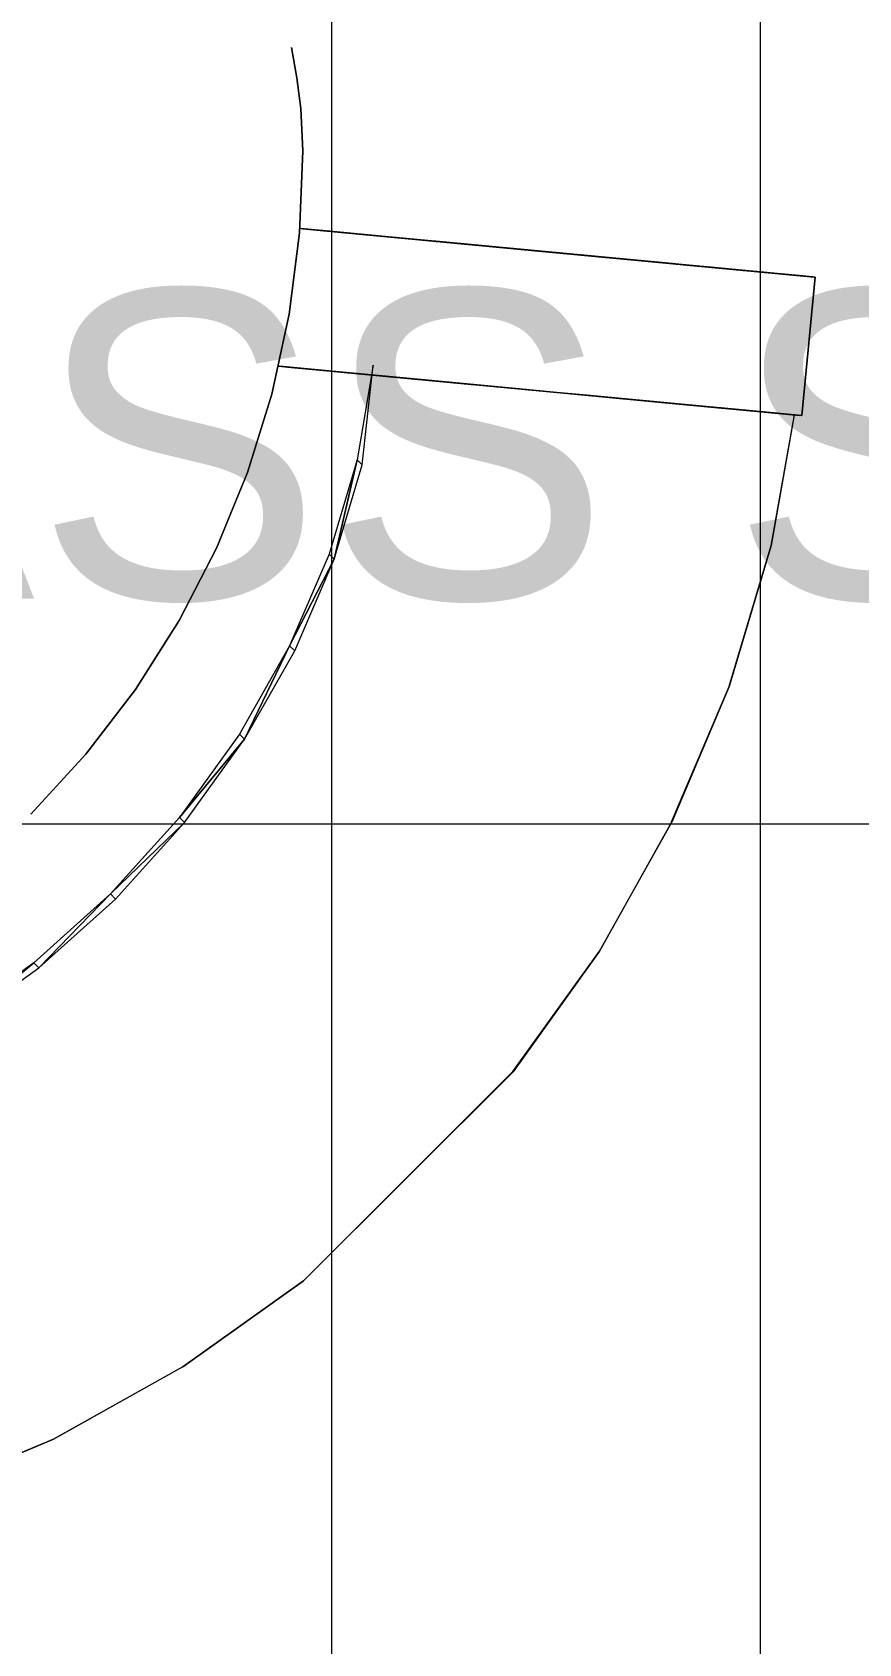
# Model space of a CAD drawing. Extents: x -566 to 72611, y -487 to 32334.
# Drawn here: x 199.64 to 206.33, y 236 to 249.05 of the extents above; entities that cross this region are included whole.
import ezdxf

# ---------------------------------------------------------------- set-up
doc = ezdxf.new("R2010")
doc.units = 0
doc.header["$LTSCALE"] = 0.5
doc.header["$MEASUREMENT"] = 0
doc.layers.add('Annotations', color=40, linetype='CONTINUOUS', lineweight=5)
doc.layers.add('ceilling', color=141, linetype='CONTINUOUS', lineweight=18)
doc.layers.add('floor', color=7, linetype='CONTINUOUS', lineweight=5, true_color=0xcfcfcf)
doc.layers.add('layout', color=7, linetype='CONTINUOUS', lineweight=5, true_color=0xcfcfcf)
doc.styles.get("Standard").update_dxf_attribs({"font": 'arial.ttf'})

msp = doc.modelspace()

# ---------------------------------------------------------------- hatches: boundary and pattern name
at = {"layer": 'floor'}
h = msp.add_hatch(dxfattribs=at)
h.set_pattern_fill('ANSI37', color=256, scale=100, angle=45)
h.set_pattern_definition([(90, (243.028, 267.632), (-12.5, 9e-16), []), (180, (243.028, 267.632), (-9e-16, -12.5), [])])
h.paths.add_polyline_path([(253.46925, 349.5), (154.11744, 349.5), (154.11744, 348.5), (101.14781, 348.5), (101.14781, 349.5), (0, 349.5), (0, 344.5), (36, 344.5, -0.33835703), (0, 308.66941), (0, 308.5), (0, 173.75), (253.46925, 173.75)])
h.paths.add_polyline_path([(36, 344.5), (0, 344.5), (0, 308.66941, 0.33835703)], flags=17)
h.paths.add_polyline_path([(253.46925, 173.75), (0, 173.75), (0, 173.74997), (0, 169.75), (253.46925, 169.75)])
h.paths.add_polyline_path([(253.46925, 169.75), (0, 169.75), (0, 149.21137), (36, 149.21137, -0.33835703), (0, 113.38078), (0, 113.21137), (0, 29.94998), (0, -5), (253.46925, -5)])
h.paths.add_polyline_path([(36, 149.21137), (0, 149.21137), (0, 113.38078, 0.33835703)], flags=17)
h.paths.add_polyline_path([(575.25, 169.75), (510, 169.75), (474.75, 169.75), (327.5, 169.75), (285.46925, 169.75), (285.46925, 165.75), (253.46925, 165.75), (253.46925, -5), (263.99725, -5), (263.99725, 95.99051), (287, 95.99051), (287, 97.5), (292, 97.5), (292, -5), (341.25, -5), (341.25, 13.02988), (341.25012, 15.02988), (346.24839, 15.02988, 0.36108524), (374.08728, 41.24999), (346.25012, 41.24999), (346.25012, 42.99999), (341.25, 42.99999), (341.25, 44.99999), (341.25, 97.5), (357.75, 97.5), (405.75, 97.5), (575.25, 97.5)])

# ---------------------------------------------------------------- linework, layer by layer
at = {"layer": 'ceilling'}
msp.add_line((202.06343, 349.5), (202.06343, 173.75), dxfattribs=at)
at = {"layer": 'layout'}
for points in [[(184.02196, 237.48038, -69.73263), (204.82751, 258.28848, -69.72025), (184.02077, 237.48174, -69.72025)], [(204.82751, 258.28848, -69.72025), (184.02196, 237.48038, -69.73263), (204.82878, 258.28721, -69.73263)], [(201.78428, 248.68303, -79.38364), (201.73959, 248.93043, -80.51045), (201.73959, 248.93043, -79.38364)], [(201.73959, 248.93043, -80.51045), (201.78428, 248.68303, -79.38364), (201.78428, 248.68303, -80.51045)], [(201.81738, 248.43405, -79.38364), (201.78428, 248.68303, -80.51045), (201.78428, 248.68303, -79.38364)], [(201.78428, 248.68303, -80.51045), (201.81738, 248.43405, -79.38364), (201.81738, 248.43405, -80.51045)], [(201.83322, 248.0934, -79.38364), (201.81738, 248.43405, -80.51045), (201.81738, 248.43405, -79.38364)], [(201.81738, 248.43405, -80.51045), (201.83322, 248.0934, -79.38364), (201.83322, 248.0934, -80.51045)], [(201.83322, 248.0934, -79.38364), (201.80657, 247.428, -80.51045), (201.83322, 248.0934, -80.51045)], [(201.80657, 247.428, -80.51045), (201.83322, 248.0934, -79.38364), (201.80657, 247.428, -79.38364)], [(201.80657, 247.428, -79.38364), (201.72239, 246.76861, -80.51045), (201.80657, 247.428, -80.51045)], [(201.72239, 246.76861, -80.51045), (201.80657, 247.428, -79.38364), (201.72239, 246.76861, -79.38364)], [(202.98177, 247.35248, -86.98946), (201.88562, 247.45612, -87.11918), (201.81479, 247.46281, -86.55701)], [(202.98177, 247.35248, -86.98946), (201.81479, 247.46281, -86.55701), (202.91257, 247.35906, -86.44029)], [(202.92155, 247.3582, -79.88265), (201.82854, 247.46154, -79.72841), (203.60038, 247.29402, -76.26654)], [(203.60038, 247.29402, -76.26654), (201.82854, 247.46154, -79.72841), (202.51601, 247.3965, -76.06652)], [(203.05827, 247.34525, -87.53776), (201.96388, 247.44876, -87.68047), (201.88562, 247.45612, -87.11918)], [(203.05827, 247.34525, -87.53776), (201.88562, 247.45612, -87.11918), (202.98177, 247.35248, -86.98946)], [(203.14204, 247.33735, -88.08511), (202.04966, 247.44063, -88.24079), (201.96388, 247.44876, -87.68047)], [(203.14204, 247.33735, -88.08511), (201.96388, 247.44876, -87.68047), (203.05827, 247.34525, -87.53776)], [(203.23306, 247.32876, -88.63143), (202.14288, 247.43182, -88.80004), (202.04966, 247.44063, -88.24079)], [(203.23306, 247.32876, -88.63143), (202.04966, 247.44063, -88.24079), (203.14204, 247.33735, -88.08511)], [(203.33144, 247.31942, -89.17662), (202.24351, 247.42231, -89.35815), (202.14288, 247.43182, -88.80004)], [(203.33144, 247.31942, -89.17662), (202.14288, 247.43182, -88.80004), (203.23306, 247.32876, -88.63143)], [(203.43697, 247.30945, -89.7206), (202.35155, 247.4121, -89.91502), (202.24351, 247.42231, -89.35815)], [(203.43697, 247.30945, -89.7206), (202.24351, 247.42231, -89.35815), (203.33144, 247.31942, -89.17662)], [(203.5501, 247.29881, -90.26526), (202.46666, 247.40118, -90.46875), (202.35155, 247.4121, -89.91502)], [(203.5501, 247.29881, -90.26526), (202.35155, 247.4121, -89.91502), (203.43697, 247.30945, -89.7206)], [(203.6624, 247.28819, -90.79114), (202.57928, 247.39054, -90.99615), (202.46666, 247.40118, -90.46875)], [(203.6624, 247.28819, -90.79114), (202.46666, 247.40118, -90.46875), (203.5501, 247.29881, -90.26526)], [(203.60038, 247.29402, -76.26654), (202.51601, 247.3965, -76.06652), (204.30277, 247.22766, -73.16138)], [(204.30277, 247.22766, -73.16138), (202.51601, 247.3965, -76.06652), (203.22247, 247.32973, -72.9435)], [(203.7739, 247.27764, -91.31921), (202.6903, 247.38003, -91.52199), (202.57928, 247.39054, -90.99615)], [(203.7739, 247.27764, -91.31921), (202.57928, 247.39054, -90.99615), (203.6624, 247.28819, -90.79114)], [(203.88415, 247.26722, -91.8475), (202.80008, 247.36965, -92.04804), (202.6903, 247.38003, -91.52199)], [(203.88415, 247.26722, -91.8475), (202.6903, 247.38003, -91.52199), (203.7739, 247.27764, -91.31921)], [(203.99325, 247.25686, -92.37602), (202.90862, 247.35943, -92.57433), (202.80008, 247.36965, -92.04804)], [(203.99325, 247.25686, -92.37602), (202.80008, 247.36965, -92.04804), (203.88415, 247.26722, -91.8475)], [(204.101, 247.2467, -92.90478), (203.016, 247.34924, -93.10083), (202.90862, 247.35943, -92.57433)], [(204.101, 247.2467, -92.90478), (202.90862, 247.35943, -92.57433), (203.99325, 247.25686, -92.37602)], [(204.20762, 247.23662, -93.43375), (203.12215, 247.33921, -93.62756), (203.016, 247.34924, -93.10083)], [(204.20762, 247.23662, -93.43375), (203.016, 247.34924, -93.10083), (204.101, 247.2467, -92.90478)], [(204.31297, 247.22665, -93.96294), (203.22704, 247.3293, -94.1545), (203.12215, 247.33921, -93.62756)], [(204.31297, 247.22665, -93.96294), (203.12215, 247.33921, -93.62756), (204.20762, 247.23662, -93.43375)], [(204.30277, 247.22766, -73.16138), (203.22247, 247.32973, -72.9435), (204.54327, 247.2049, -72.09834)], [(204.54327, 247.2049, -72.09834), (203.22247, 247.32973, -72.9435), (203.46314, 247.30697, -71.87965)], [(204.41707, 247.21681, -94.49234), (203.33069, 247.31953, -94.68166), (203.22704, 247.3293, -94.1545)], [(204.41707, 247.21681, -94.49234), (203.22704, 247.3293, -94.1545), (204.31297, 247.22665, -93.96294)], [(204.51994, 247.20712, -95.02197), (203.43319, 247.30981, -95.20904), (203.33069, 247.31953, -94.68166)], [(204.51994, 247.20712, -95.02197), (203.33069, 247.31953, -94.68166), (204.41707, 247.21681, -94.49234)], [(204.62164, 247.19747, -95.5518), (203.53444, 247.30023, -95.73662), (203.43319, 247.30981, -95.20904)], [(204.62164, 247.19747, -95.5518), (203.43319, 247.30981, -95.20904), (204.51994, 247.20712, -95.02197)], [(204.54327, 247.2049, -72.09834), (203.46314, 247.30697, -71.87965), (204.58852, 247.2006, -71.89996)], [(204.58852, 247.2006, -71.89996), (203.46314, 247.30697, -71.87965), (204.63429, 247.19631, -71.70214)], [(204.63429, 247.19631, -71.70214), (203.46314, 247.30697, -71.87965), (203.50891, 247.30267, -71.67886)], [(204.63429, 247.19631, -71.70214), (203.50891, 247.30267, -71.67886), (204.68077, 247.19186, -71.50446)], [(204.68077, 247.19186, -71.50446), (203.50891, 247.30267, -71.67886), (203.55543, 247.29827, -71.47781)], [(204.72209, 247.18796, -96.08183), (203.63444, 247.29078, -96.26441), (203.53444, 247.30023, -95.73662)], [(204.72209, 247.18796, -96.08183), (203.53444, 247.30023, -95.73662), (204.62164, 247.19747, -95.5518)], [(204.68077, 247.19186, -71.50446), (203.55543, 247.29827, -71.47781), (204.72783, 247.18748, -71.30691)], [(204.72783, 247.18748, -71.30691), (203.55543, 247.29827, -71.47781), (203.60261, 247.29382, -71.27691)], [(204.72783, 247.18748, -71.30691), (203.60261, 247.29382, -71.27691), (204.77561, 247.18295, -71.10952)], [(204.77561, 247.18295, -71.10952), (203.60261, 247.29382, -71.27691), (203.65053, 247.28927, -71.07615)], [(203.63444, 247.29078, -96.26441), (204.82116, 247.17861, -96.6115), (203.73333, 247.28144, -96.79295)], [(204.82116, 247.17861, -96.6115), (203.63444, 247.29078, -96.26441), (204.72209, 247.18796, -96.08183)], [(204.77561, 247.18295, -71.10952), (203.65053, 247.28927, -71.07615), (204.82403, 247.17838, -70.91225)], [(204.82403, 247.17838, -70.91225), (203.65053, 247.28927, -71.07615), (203.69911, 247.28467, -70.87553)], [(204.82403, 247.17838, -70.91225), (203.69911, 247.28467, -70.87553), (204.87321, 247.17369, -70.71515)], [(204.87321, 247.17369, -70.71515), (203.69911, 247.28467, -70.87553), (203.74833, 247.28004, -70.67506)], [(204.87321, 247.17369, -70.71515), (203.74833, 247.28004, -70.67506), (204.92293, 247.16903, -70.51819)], [(204.92293, 247.16903, -70.51819), (203.74833, 247.28004, -70.67506), (203.79818, 247.27533, -70.47474)], [(204.92293, 247.16903, -70.51819), (203.79818, 247.27533, -70.47474), (204.97336, 247.16422, -70.32137)], [(204.97336, 247.16422, -70.32137), (203.79818, 247.27533, -70.47474), (203.84878, 247.27052, -70.27457)], [(204.97336, 247.16422, -70.32137), (203.84878, 247.27052, -70.27457), (205.02446, 247.15939, -70.12471)], [(205.02446, 247.15939, -70.12471), (203.84878, 247.27052, -70.27457), (203.90003, 247.26566, -70.07454)], [(205.02446, 247.15939, -70.12471), (203.90003, 247.26566, -70.07454), (205.07618, 247.15449, -69.9282)], [(205.07618, 247.15449, -69.9282), (203.90003, 247.26566, -70.07454), (203.95195, 247.26079, -69.87468)], [(205.07618, 247.15449, -69.9282), (203.95195, 247.26079, -69.87468), (205.12826, 247.14959, -69.73302)], [(205.12826, 247.14959, -69.73302), (203.95195, 247.26079, -69.87468), (204.0045, 247.25584, -69.67496)], [(205.12826, 247.14959, -69.73302), (204.0045, 247.25584, -69.67496), (205.1914, 247.14368, -69.50362)], [(205.1914, 247.14368, -69.50362), (204.0045, 247.25584, -69.67496), (204.05808, 247.25073, -69.47433)], [(205.1914, 247.14368, -69.50362), (204.05808, 247.25073, -69.47433), (205.25717, 247.13746, -69.27612)], [(205.25717, 247.13746, -69.27612), (204.05808, 247.25073, -69.47433), (204.12392, 247.24458, -69.23502)], [(205.25717, 247.13746, -69.27612), (204.12392, 247.24458, -69.23502), (205.32588, 247.1309, -69.04939)], [(205.32588, 247.1309, -69.04939), (204.12392, 247.24458, -69.23502), (204.19325, 247.23796, -68.99538)], [(205.32588, 247.1309, -69.04939), (204.19325, 247.23796, -68.99538), (205.39748, 247.12413, -68.82346)], [(205.39748, 247.12413, -68.82346), (204.19325, 247.23796, -68.99538), (204.26554, 247.23118, -68.75656)], [(205.39748, 247.12413, -68.82346), (204.26554, 247.23118, -68.75656), (205.47182, 247.11716, -68.59835)], [(205.47182, 247.11716, -68.59835), (204.26554, 247.23118, -68.75656), (204.3319, 247.22486, -68.61022)], [(205.47182, 247.11716, -68.59835), (204.3319, 247.22486, -68.61022), (204.40084, 247.21836, -68.465)], [(205.47182, 247.11716, -68.59835), (204.40084, 247.21836, -68.465), (205.5492, 247.10978, -68.37411)], [(205.5492, 247.10978, -68.37411), (204.40084, 247.21836, -68.465), (204.47246, 247.21161, -68.32092)], [(205.5492, 247.10978, -68.37411), (204.47246, 247.21161, -68.32092), (205.62935, 247.10222, -68.15076)], [(205.62935, 247.10222, -68.15076), (204.47246, 247.21161, -68.32092), (204.54672, 247.20455, -68.17802)], [(205.62935, 247.10222, -68.15076), (204.54672, 247.20455, -68.17802), (204.62356, 247.19732, -68.03635)], [(205.62935, 247.10222, -68.15076), (204.62356, 247.19732, -68.03635), (205.71234, 247.09441, -67.92834)], [(205.71234, 247.09441, -67.92834), (204.62356, 247.19732, -68.03635), (204.70302, 247.18977, -67.89597)], [(205.71234, 247.09441, -67.92834), (204.70302, 247.18977, -67.89597), (205.79816, 247.08632, -67.70689)], [(205.79816, 247.08632, -67.70689), (204.70302, 247.18977, -67.89597), (204.78493, 247.18209, -67.7569)], [(205.79816, 247.08632, -67.70689), (204.78493, 247.18209, -67.7569), (204.86946, 247.17408, -67.61917)], [(205.79816, 247.08632, -67.70689), (204.86946, 247.17408, -67.61917), (205.88689, 247.07786, -67.48643)], [(205.88689, 247.07786, -67.48643), (204.86946, 247.17408, -67.61917), (204.95651, 247.16584, -67.48286)], [(205.88689, 247.07786, -67.48643), (204.95651, 247.16584, -67.48286), (205.97837, 247.06921, -67.26699)], [(205.97837, 247.06921, -67.26699), (204.95651, 247.16584, -67.48286), (205.04597, 247.15742, -67.34798)], [(205.97837, 247.06921, -67.26699), (205.04597, 247.15742, -67.34798), (205.13792, 247.14873, -67.21458)], [(205.97837, 247.06921, -67.26699), (205.13792, 247.14873, -67.21458), (205.97712, 247.06934, -67.22689)], [(205.97712, 247.06934, -67.22689), (205.13792, 247.14873, -67.21458), (205.97131, 247.06992, -67.18715)], [(205.97131, 247.06992, -67.18715), (205.13792, 247.14873, -67.21458), (205.23235, 247.13975, -67.0827)], [(205.97131, 247.06992, -67.18715), (205.23235, 247.13975, -67.0827), (205.96104, 247.07087, -67.14822)], [(205.96104, 247.07087, -67.14822), (205.23235, 247.13975, -67.0827), (205.94637, 247.07225, -67.11057)], [(205.94637, 247.07225, -67.11057), (205.23235, 247.13975, -67.0827), (205.92746, 247.07406, -67.07462)], [(205.92746, 247.07406, -67.07462), (205.23235, 247.13975, -67.0827), (205.25937, 247.13725, -67.04916)], [(205.92746, 247.07406, -67.07462), (205.25937, 247.13725, -67.04916), (205.90459, 247.07622, -67.0408)], [(205.90459, 247.07622, -67.0408), (205.25937, 247.13725, -67.04916), (205.28978, 247.13433, -67.01825)], [(205.90459, 247.07622, -67.0408), (205.28978, 247.13433, -67.01825), (205.87807, 247.0787, -67.00951)], [(205.87807, 247.0787, -67.00951), (205.28978, 247.13433, -67.01825), (205.3232, 247.13116, -66.99026)], [(205.87807, 247.0787, -67.00951), (205.3232, 247.13116, -66.99026), (205.84809, 247.08153, -66.98109)], [(205.84809, 247.08153, -66.98109), (205.3232, 247.13116, -66.99026), (205.35933, 247.12775, -66.96545)], [(205.84809, 247.08153, -66.98109), (205.35933, 247.12775, -66.96545), (205.81499, 247.08468, -66.95587)], [(205.81499, 247.08468, -66.95587), (205.35933, 247.12775, -66.96545), (205.39782, 247.12413, -66.94405)], [(205.81499, 247.08468, -66.95587), (205.39782, 247.12413, -66.94405), (205.77921, 247.08809, -66.93417)], [(205.77921, 247.08809, -66.93417), (205.39782, 247.12413, -66.94405), (205.43833, 247.12026, -66.92626)], [(205.77921, 247.08809, -66.93417), (205.43833, 247.12026, -66.92626), (205.75664, 247.0902, -66.92349)], [(205.75664, 247.0902, -66.92349), (205.43833, 247.12026, -66.92626), (205.48045, 247.11629, -66.91226)], [(205.75664, 247.0902, -66.92349), (205.48045, 247.11629, -66.91226), (205.70142, 247.0954, -66.90224)], [(205.70142, 247.0954, -66.90224), (205.48045, 247.11629, -66.91226), (205.52382, 247.11219, -66.90217)], [(205.70142, 247.0954, -66.90224), (205.52382, 247.11219, -66.90217), (205.65725, 247.09957, -66.89612)], [(205.65725, 247.09957, -66.89612), (205.52382, 247.11219, -66.90217), (205.568, 247.10803, -66.89609)], [(205.65725, 247.09957, -66.89612), (205.568, 247.10803, -66.89609), (205.61262, 247.1038, -66.89406)], [(205.70142, 247.0954, -66.90224), (205.74121, 247.09169, -66.91623), (205.75664, 247.0902, -66.92349)], [(205.87108, 245.94752, -67.22689), (205.97837, 247.06921, -67.26699), (205.97712, 247.06934, -67.22689)], [(205.97837, 247.06921, -67.26699), (205.87108, 245.94752, -67.22689), (205.87233, 245.94739, -67.26699)], [(201.72239, 246.76861, -79.38364), (201.58148, 246.11998, -80.51045), (201.72239, 246.76861, -80.51045)], [(201.58148, 246.11998, -80.51045), (201.72239, 246.76861, -79.38364), (201.58148, 246.11998, -79.38364)], [(201.63698, 246.34777, -80.42672), (202.73553, 246.24393, -80.53673), (202.76126, 246.24152, -80.31425)], [(201.63698, 246.34777, -80.42672), (202.76126, 246.24152, -80.31425), (201.66346, 246.34525, -80.19775)], [(201.70875, 246.341, -86.55701), (202.80653, 246.23724, -86.44029), (201.64535, 246.34699, -85.99404)], [(201.64535, 246.34699, -85.99404), (202.80653, 246.23724, -86.44029), (202.74466, 246.24305, -85.89035)], [(201.66346, 246.34525, -80.19775), (202.76126, 246.24152, -80.31425), (202.78851, 246.2389, -80.09193)], [(201.66346, 246.34525, -80.19775), (202.78851, 246.2389, -80.09193), (201.69142, 246.34266, -79.96895)], [(201.69142, 246.34266, -79.96895), (202.78851, 246.2389, -80.09193), (202.81548, 246.23636, -79.88265)], [(201.69142, 246.34266, -79.96895), (202.81548, 246.23636, -79.88265), (201.7225, 246.33972, -79.72841)], [(201.77958, 246.33431, -87.11918), (202.87573, 246.23066, -86.98946), (201.70875, 246.341, -86.55701)], [(201.70875, 246.341, -86.55701), (202.87573, 246.23066, -86.98946), (202.80653, 246.23724, -86.44029)], [(201.7225, 246.33972, -79.72841), (202.81548, 246.23636, -79.88265), (203.49434, 246.1722, -76.26654)], [(201.7225, 246.33972, -79.72841), (203.49434, 246.1722, -76.26654), (202.40997, 246.27468, -76.06652)], [(202.31234, 245.54764, -76.53475), (202.40272, 246.35496, -77.39525), (202.27169, 245.58829, -77.42431)], [(201.85782, 246.32693, -87.68047), (202.95223, 246.22343, -87.53776), (201.77958, 246.33431, -87.11918)], [(201.77958, 246.33431, -87.11918), (202.95223, 246.22343, -87.53776), (202.87573, 246.23066, -86.98946)], [(201.94362, 246.31881, -88.24079), (203.036, 246.21553, -88.08511), (201.85782, 246.32693, -87.68047)], [(201.85782, 246.32693, -87.68047), (203.036, 246.21553, -88.08511), (202.95223, 246.22343, -87.53776)], [(202.03682, 246.30999, -88.80004), (203.12702, 246.20695, -88.63142), (201.94362, 246.31881, -88.24079)], [(201.94362, 246.31881, -88.24079), (203.12702, 246.20695, -88.63142), (203.036, 246.21553, -88.08511)], [(202.13747, 246.30049, -89.35815), (203.2254, 246.1976, -89.17662), (202.03682, 246.30999, -88.80004)], [(202.03682, 246.30999, -88.80004), (203.2254, 246.1976, -89.17662), (203.12702, 246.20695, -88.63142)], [(202.24551, 246.29028, -89.91502), (203.33092, 246.18763, -89.7206), (202.13747, 246.30049, -89.35815)], [(202.13747, 246.30049, -89.35815), (203.33092, 246.18763, -89.7206), (203.2254, 246.1976, -89.17662)], [(202.36062, 246.27937, -90.46875), (203.44406, 246.17699, -90.26526), (202.24551, 246.29028, -89.91502)], [(202.24551, 246.29028, -89.91502), (203.44406, 246.17699, -90.26526), (203.33092, 246.18763, -89.7206)], [(202.47324, 246.26873, -90.99615), (203.55636, 246.16638, -90.79113), (202.36062, 246.27937, -90.46875)], [(202.36062, 246.27937, -90.46875), (203.55636, 246.16638, -90.79113), (203.44406, 246.17699, -90.26526)], [(203.3571, 246.18515, -71.87965), (202.40997, 246.27468, -76.06652), (203.11643, 246.20792, -72.9435)], [(202.58426, 246.25822, -91.52199), (203.66786, 246.15582, -91.31921), (202.47324, 246.26873, -90.99615)], [(202.47324, 246.26873, -90.99615), (203.66786, 246.15582, -91.31921), (203.55636, 246.16638, -90.79113)], [(202.69404, 246.24784, -92.04804), (203.77811, 246.1454, -91.8475), (202.58426, 246.25822, -91.52199)], [(202.58426, 246.25822, -91.52199), (203.77811, 246.1454, -91.8475), (203.66786, 246.15582, -91.31921)], [(202.80258, 246.23761, -92.57433), (203.88721, 246.13504, -92.37602), (202.69404, 246.24784, -92.04804)], [(202.69404, 246.24784, -92.04804), (203.88721, 246.13504, -92.37602), (203.77811, 246.1454, -91.8475)], [(201.58148, 246.11998, -79.38364), (201.38472, 245.48715, -80.51045), (201.58148, 246.11998, -80.51045)], [(201.38472, 245.48715, -80.51045), (201.58148, 246.11998, -79.38364), (201.38472, 245.48715, -79.38364)], [(203.88721, 246.13504, -92.37602), (205.21984, 246.00909, -69.04939), (205.29142, 246.00229, -68.82346)], [(203.88721, 246.13504, -92.37602), (205.29142, 246.00229, -68.82346), (204.1595, 246.10936, -68.75656)], [(204.1595, 246.10936, -68.75656), (205.29142, 246.00229, -68.82346), (205.36578, 245.99534, -68.59835)], [(204.1595, 246.10936, -68.75656), (205.36578, 245.99534, -68.59835), (204.22586, 246.10304, -68.61022)], [(204.22586, 246.10304, -68.61022), (205.36578, 245.99534, -68.59835), (204.2948, 246.09655, -68.465)], [(204.2948, 246.09655, -68.465), (205.36578, 245.99534, -68.59835), (205.44316, 245.98796, -68.37411)], [(204.2948, 246.09655, -68.465), (205.44316, 245.98796, -68.37411), (204.36642, 246.08979, -68.32092)], [(204.36642, 246.08979, -68.32092), (205.44316, 245.98796, -68.37411), (205.52331, 245.98041, -68.15076)], [(204.36642, 246.08979, -68.32092), (205.52331, 245.98041, -68.15076), (204.44068, 246.08274, -68.17802)], [(204.44068, 246.08274, -68.17802), (205.52331, 245.98041, -68.15076), (204.51752, 246.07551, -68.03635)], [(204.51752, 246.07551, -68.03635), (205.52331, 245.98041, -68.15076), (205.6063, 245.9726, -67.92834)], [(204.51752, 246.07551, -68.03635), (205.6063, 245.9726, -67.92834), (204.59698, 246.06795, -67.89597)], [(204.59698, 246.06795, -67.89597), (205.6063, 245.9726, -67.92834), (205.69212, 245.9645, -67.70689)], [(204.59698, 246.06795, -67.89597), (205.69212, 245.9645, -67.70689), (204.67889, 246.06027, -67.7569)], [(204.67889, 246.06027, -67.7569), (205.69212, 245.9645, -67.70689), (204.76342, 246.05227, -67.61917)], [(204.76342, 246.05227, -67.61917), (205.69212, 245.9645, -67.70689), (205.78085, 245.95604, -67.48643)], [(204.76342, 246.05227, -67.61917), (205.78085, 245.95604, -67.48643), (204.85047, 246.04402, -67.48286)], [(204.85047, 246.04402, -67.48286), (205.78085, 245.95604, -67.48643), (205.87233, 245.94739, -67.26699)], [(204.85047, 246.04402, -67.48286), (205.87233, 245.94739, -67.26699), (204.93991, 246.03559, -67.34798)], [(204.93991, 246.03559, -67.34798), (205.87233, 245.94739, -67.26699), (205.03188, 246.02691, -67.21458)], [(205.03188, 246.02691, -67.21458), (205.87233, 245.94739, -67.26699), (205.87108, 245.94752, -67.22689)], [(205.03188, 246.02691, -67.21458), (205.87108, 245.94752, -67.22689), (205.86525, 245.94808, -67.18715)], [(205.03188, 246.02691, -67.21458), (205.86525, 245.94808, -67.18715), (205.12631, 246.01793, -67.0827)], [(205.12631, 246.01793, -67.0827), (205.86525, 245.94808, -67.18715), (205.855, 245.94905, -67.14822)], [(205.12631, 246.01793, -67.0827), (205.855, 245.94905, -67.14822), (205.84033, 245.95043, -67.11057)], [(205.12631, 246.01793, -67.0827), (205.84033, 245.95043, -67.11057), (205.82142, 245.95225, -67.07462)], [(205.12631, 246.01793, -67.0827), (205.82142, 245.95225, -67.07462), (205.15333, 246.01543, -67.04916)], [(205.15333, 246.01543, -67.04916), (205.82142, 245.95225, -67.07462), (205.79855, 245.9544, -67.0408)], [(205.15333, 246.01543, -67.04916), (205.79855, 245.9544, -67.0408), (205.18374, 246.01252, -67.01825)], [(205.18374, 246.01252, -67.01825), (205.79855, 245.9544, -67.0408), (205.77203, 245.95689, -67.00951)], [(205.18374, 246.01252, -67.01825), (205.77203, 245.95689, -67.00951), (205.21716, 246.00934, -66.99026)], [(205.21716, 246.00934, -66.99026), (205.77203, 245.95689, -67.00951), (205.74205, 245.95971, -66.98109)], [(205.21716, 246.00934, -66.99026), (205.74205, 245.95971, -66.98109), (205.25329, 246.00594, -66.96545)], [(205.25329, 246.00594, -66.96545), (205.74205, 245.95971, -66.98109), (205.70895, 245.96286, -66.95587)], [(205.25329, 246.00594, -66.96545), (205.70895, 245.96286, -66.95587), (205.29176, 246.00229, -66.94405)], [(205.29176, 246.00229, -66.94405), (205.70895, 245.96286, -66.95587), (205.67317, 245.96627, -66.93417)], [(205.29176, 246.00229, -66.94405), (205.67317, 245.96627, -66.93417), (205.33229, 245.99845, -66.92626)], [(205.33229, 245.99845, -66.92626), (205.67317, 245.96627, -66.93417), (205.6506, 245.96839, -66.92349)], [(205.33229, 245.99845, -66.92626), (205.6506, 245.96839, -66.92349), (205.37441, 245.99448, -66.91227)], [(205.37441, 245.99448, -66.91227), (205.6506, 245.96839, -66.92349), (205.59538, 245.97359, -66.90224)], [(205.37441, 245.99448, -66.91227), (205.59538, 245.97359, -66.90224), (205.41778, 245.99038, -66.90217)], [(205.46196, 245.98621, -66.89609), (205.55121, 245.97775, -66.89612), (205.41778, 245.99038, -66.90217)], [(205.55121, 245.97775, -66.89612), (205.59538, 245.97359, -66.90224), (205.41778, 245.99038, -66.90217)], [(205.46196, 245.98621, -66.89609), (205.55121, 245.97775, -66.89612), (205.50658, 245.98198, -66.89406)], [(205.80994, 245.95116, -67.23956), (205.62339, 244.89657, -67.36029), (205.81235, 245.95306, -67.27966)], [(202.0854, 244.7857, -76.55921), (202.27169, 245.58829, -77.42431), (202.04474, 244.82635, -77.44877)], [(202.27169, 245.58829, -77.42431), (202.0854, 244.7857, -76.55921), (202.31234, 245.54764, -76.53475)], [(201.38472, 245.48715, -79.38364), (201.13367, 244.87478, -80.51045), (201.38472, 245.48715, -80.51045)], [(201.13367, 244.87478, -80.51045), (201.38472, 245.48715, -79.38364), (201.13367, 244.87478, -79.38364)], [(201.13367, 244.87478, -79.38364), (200.83024, 244.28737, -80.51045), (201.13367, 244.87478, -80.51045)], [(200.83024, 244.28737, -80.51045), (201.13367, 244.87478, -79.38364), (200.83024, 244.28737, -79.38364)], [(201.72567, 244.08174, -77.46822), (202.0854, 244.7857, -76.55921), (202.04474, 244.82635, -77.44877)], [(202.0854, 244.7857, -76.55921), (201.72567, 244.08174, -77.46822), (201.76633, 244.04109, -76.57867)], [(205.28276, 243.75665, -67.45481), (205.62339, 244.89657, -67.36029), (205.2841, 243.75436, -67.41459)], [(200.83024, 244.28737, -79.38364), (200.4766, 243.7295, -80.51045), (200.83024, 244.28737, -80.51045)], [(200.4766, 243.7295, -80.51045), (200.83024, 244.28737, -79.38364), (200.4766, 243.7295, -79.38364)], [(201.36038, 243.32612, -76.5928), (201.72567, 244.08174, -77.46822), (201.31972, 243.36678, -77.48236)], [(201.72567, 244.08174, -77.46822), (201.36038, 243.32612, -76.5928), (201.76633, 244.04109, -76.57867)], [(200.4766, 243.7295, -79.38364), (200.07551, 243.20515, -80.51045), (200.4766, 243.7295, -80.51045)], [(200.07551, 243.20515, -80.51045), (200.4766, 243.7295, -79.38364), (200.07551, 243.20515, -79.38364)], [(204.81855, 242.6537, -67.45901), (205.28183, 243.75331, -67.37444), (204.81646, 242.65316, -67.41885)], [(204.81713, 242.6559, -67.49924), (205.2841, 243.75436, -67.41459), (204.81855, 242.6537, -67.45901)], [(205.28183, 243.75331, -67.37444), (204.81855, 242.6537, -67.45901), (205.2841, 243.75436, -67.41459)], [(200.83367, 242.69325, -77.49094), (201.36038, 243.32612, -76.5928), (201.31972, 243.36678, -77.48236)], [(200.07551, 243.20515, -79.38364), (199.62984, 242.71839, -80.51045), (200.07551, 243.20515, -80.51045)], [(199.62984, 242.71839, -80.51045), (200.07551, 243.20515, -79.38364), (199.62984, 242.71839, -79.38364)], [(201.36038, 243.32612, -76.5928), (200.83367, 242.69325, -77.49094), (200.87433, 242.65259, -76.60138)], [(200.83367, 242.69325, -77.49094), (200.87433, 242.65259, -76.60138), (200.27555, 242.07229, -77.4938)], [(200.87433, 242.65259, -76.60138), (200.27555, 242.07229, -77.4938), (200.31629, 242.03155, -76.60426)], [(204.81646, 242.65316, -67.41885), (204.23278, 241.60872, -67.49301), (204.81855, 242.6537, -67.45901)], [(199.69522, 241.47349, -76.60138), (200.27555, 242.07229, -77.4938), (199.65457, 241.51414, -77.49094)], [(200.27555, 242.07229, -77.4938), (199.69522, 241.47349, -76.60138), (200.31629, 242.03155, -76.60426)], [(199.02169, 240.98744, -76.5928), (199.65457, 241.51414, -77.49094), (198.98104, 241.02809, -77.48236)], [(199.65457, 241.51414, -77.49094), (199.02169, 240.98744, -76.5928), (199.69522, 241.47349, -76.60138)], [(203.53293, 240.6349, -67.55636), (204.23278, 241.60872, -67.49301), (203.53442, 240.63293, -67.51612)], [(203.53301, 240.63326, -67.47594), (201.83732, 238.93808, -67.52867), (203.53442, 240.63293, -67.51612)], [(201.83732, 238.93808, -67.52867), (200.86024, 238.24239, -67.47775), (200.86047, 238.2409, -67.51794)], [(199.81438, 237.65643, -67.49601), (200.85864, 238.24269, -67.55817), (200.86047, 238.2409, -67.51794)], [(199.81438, 237.65643, -67.49601), (198.71367, 237.19395, -67.423), (198.71285, 237.19209, -67.46316)]]:
    msp.add_3dface(points, dxfattribs=at)

# ---------------------------------------------------------------- texts
at = {"layer": 'Annotations', "insert": (192.67638, 246.96431, 34), "char_height": 2.5, "attachment_point": 1}
msp.add_mtext_dynamic_manual_height_columns('GLASS SNEEZE GUARD', width=49.0944694, gutter_width=12.5, heights=[0], dxfattribs=at)

doc.saveas('drawing.dxf')
